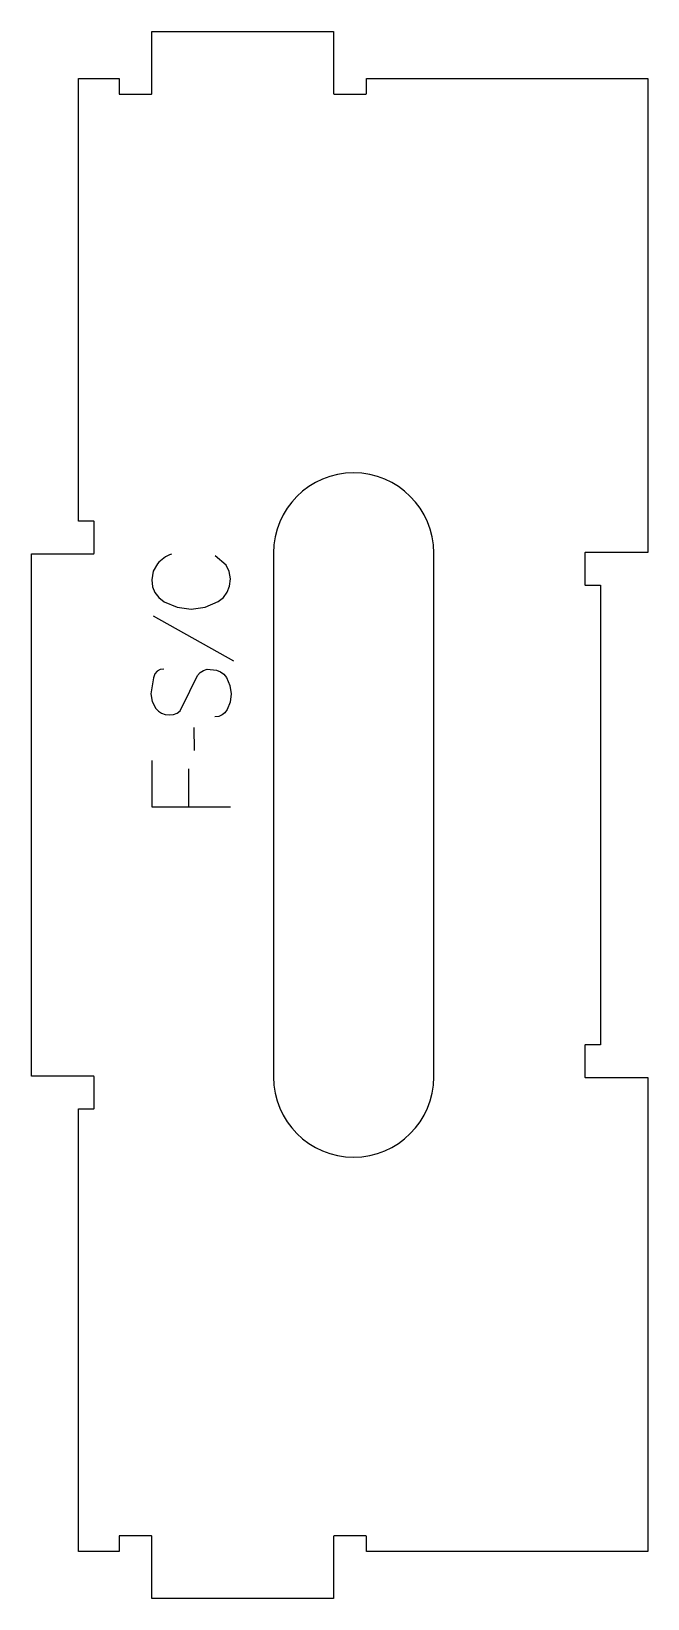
# Model space of a CAD drawing. Header units: millimetres. Extents: x -120 to 116, y -299 to 299.
import ezdxf

# ---------------------------------------------------------------- set-up
doc = ezdxf.new("R2010")
doc.units = ezdxf.units.MM
for name, color, linetype, true_color in [('1_ANYTOOL_1MMDEEP_LABELS_S', 2, 'Continuous', 0xffff00), ('3_ANYTOOL_CUTTHROUGH_INSID', 4, 'Continuous', 0x00ffff), ('4_ANYTOOL_CUTTHROUGH_OUTSI', 5, 'Continuous', 0x0000ff)]:
    doc.layers.add(name, color=color, linetype=linetype, true_color=true_color)

msp = doc.modelspace()

# ---------------------------------------------------------------- linework, layer by layer
at = {"layer": '1_ANYTOOL_1MMDEEP_LABELS_S'}
for p, q in [((-73.14, 76.03), (-42.37, 58.84)), ((-57.5, 33.47), (-57.41, 24.69)), ((-59.64, 17.66), (-59.64, 3.17))]:
    msp.add_line(p, q, dxfattribs=at)
msp.add_lwpolyline([(-66.11, 99.64, 0.131103), (-71.47, 95.87), (-73.07, 93.11), (-73.61, 89.79), (-73.32, 87.19), (-72.43, 84.93), (-70.96, 83.01), (-68.9, 81.43), (-63.99, 79.34), (-58.61, 78.64), (-53.22, 79.35), (-48.28, 81.47), (-46.24, 83.09), (-44.78, 85.07), (-43.9, 87.42), (-43.61, 90.13), (-44.02, 92.98), (-45.24, 95.36), (-49.44, 98.96)], format="xyb", dxfattribs=at)
for points in [[(-69.02, 55.71), (-70.41, 55.51), (-71.54, 54.89), (-72.41, 53.86), (-73.01, 52.41), (-73.95, 46.33), (-73.49, 43.36), (-72.11, 40.71), (-71.11, 39.63), (-69.91, 38.85), (-68.52, 38.38), (-66.92, 38.23), (-65.31, 38.41), (-63.92, 38.94), (-62.78, 39.82), (-59.04, 47.23), (-56.12, 53.27), (-55.14, 54.43), (-53.91, 55.22), (-52.42, 55.63), (-48.94, 55.36), (-47.42, 54.73), (-46.15, 53.78), (-45.11, 52.5), (-43.75, 49.51), (-43.27, 46.29), (-43.63, 43.12), (-44.81, 40.24), (-45.7, 39.04), (-46.77, 38.19), (-48.03, 37.67), (-49.48, 37.5)], [(-73.61, 20.83), (-73.61, 3.17), (-43.61, 3.17)]]:
    msp.add_lwpolyline(points, dxfattribs=at)
at = {"layer": '3_ANYTOOL_CUTTHROUGH_INSID'}
msp.add_lwpolyline([(-27.15, -100, 1), (34.13, -100), (34.13, 100, 1), (-27.15, 100)], format="xyb", close=True, dxfattribs=at)
at = {"layer": '4_ANYTOOL_CUTTHROUGH_OUTSI'}
msp.add_lwpolyline([(97.85, -87.75), (92.1, -87.75, 0.414214), (91.85, -88), (91.85, -100, 0.414214), (92.1, -100.25), (115.85, -100.25), (115.85, -281.25), (8.35, -281.25), (8.35, -275.5, 0.414214), (8.1, -275.25), (-3.9, -275.25, 0.414214), (-4.15, -275.5), (-4.15, -299.25), (-73.65, -299.25), (-73.65, -275.5, 0.414214), (-73.9, -275.25), (-85.9, -275.25, 0.414214), (-86.15, -275.5), (-86.15, -281.25), (-101.65, -281.25), (-101.65, -112.25), (-95.9, -112.25, 0.414214), (-95.65, -112), (-95.65, -100, 0.414214), (-95.9, -99.75), (-119.65, -99.75), (-119.65, 99.75), (-95.9, 99.75, 0.414214), (-95.65, 100), (-95.65, 112, 0.414214), (-95.9, 112.25), (-101.65, 112.25), (-101.65, 281.25), (-86.15, 281.25), (-86.15, 275.5, 0.414214), (-85.9, 275.25), (-73.9, 275.25, 0.414214), (-73.65, 275.5), (-73.65, 299.25), (-4.15, 299.25), (-4.15, 275.5, 0.414214), (-3.9, 275.25), (8.1, 275.25, 0.414214), (8.35, 275.5), (8.35, 281.25), (115.85, 281.25), (115.85, 100.25), (92.1, 100.25, 0.414214), (91.85, 100), (91.85, 88, 0.414214), (92.1, 87.75), (97.85, 87.75)], format="xyb", close=True, dxfattribs=at)

doc.saveas('drawing.dxf')
